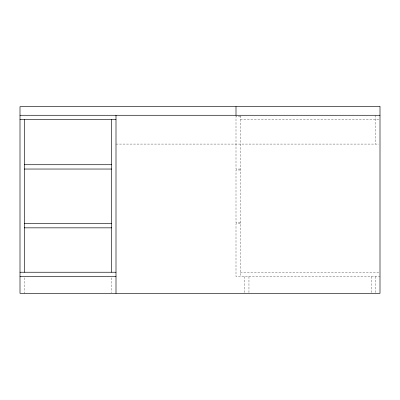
<?xml version="1.0" encoding="UTF-8"?>
<svg xmlns="http://www.w3.org/2000/svg" width="400" height="400" viewBox="0 0 400 400"><rect width="100%" height="100%" fill="white"/><g stroke="black" fill="none" stroke-linecap="round" stroke-linejoin="round"><path stroke-width="0.3" stroke-dasharray="2 1.5" d="M240.32 116.24L236 116.24L236 169.04L240.32 169.04M240.32 119.6L380 119.6M116 144.08L378.765 144.08M240.32 170L236 170L236 222.8L240.32 222.8M240.32 223.76L236 223.76L236 276.56L380 276.56M240.32 272.24L378.755 272.24M375.68 115.28L375.68 144.08M375.68 276.56L375.68 292.74M371.36 276.56L371.36 292.74M248.96 276.56L248.96 293.36M244.64 276.56L244.64 293.36M240.32 115.895L240.32 276.56M111.68 277.805L111.68 292.74M24.32 277.805L24.32 293.36"/><path stroke-width="0.6" d="M20 115.28L380 115.28M20 119.6L116 119.6M24.32 164.72L111.68 164.72M24.32 169.04L111.68 169.04M24.32 223.52L111.68 223.52M24.32 227.84L111.68 227.84M20 272.24L116 272.24M20 276.56L116 276.56M236 106.64L236 115.28M116 115.28L116 293.36M111.68 119.6L111.68 272.24M24.32 119.6L24.32 272.24M380 106.64L20 106.64L20 293.36L380 293.36L380 106.64"/></g></svg>
